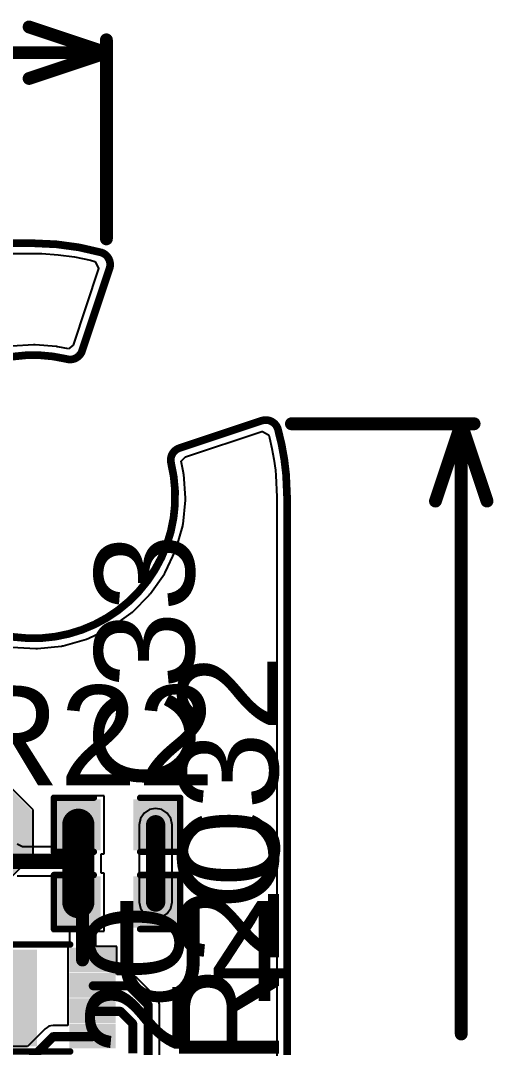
# Model space of a CAD drawing. Header units: millimetres. Extents: x -23 to 83, y -38 to 11.
# Drawn here: x 73.23 to 82.55, y -8.85 to 11.4 of the extents above; entities that cross this region are included whole.
import ezdxf

# ---------------------------------------------------------------- set-up
doc = ezdxf.new("R2010")
doc.units = ezdxf.units.MM
for name, color, linetype in [('BottomLayer', 5, 'Continuous'), ('BottomPaste', 16, 'Continuous'), ('BottomSolder', 6, 'Continuous'), ('Mechanical1', 6, 'Continuous'), ('Mechanical2', 216, 'Continuous'), ('TopLayer', 1, 'Continuous'), ('TopOverlay', 2, 'Continuous'), ('TopPaste', 8, 'Continuous'), ('TopSolder', 216, 'Continuous')]:
    doc.layers.add(name, color=color, linetype=linetype)
doc.styles.add('Arial', font='', dxfattribs={"height": 0.2})
doc.styles.get('Arial').set_extended_font_data('Arial')

# ---------------------------------------------------------------- blocks, each defined once
blk = doc.blocks.new('CAP_0603_43')
at = {"layer": 'TopLayer'}
for points in [[(-0.381, 0.445), (-0.381, -0.445), (-1.143, -0.445), (-1.143, 0.445)], [(1.143, 0.445), (1.143, -0.445), (0.381, -0.445), (0.381, 0.445)]]:
    blk.add_hatch(color=1, dxfattribs=at).paths.add_polyline_path(points)
at = {"layer": 'TopPaste'}
for points in [[(-0.381, 0.445), (-0.381, -0.445), (-1.143, -0.445), (-1.143, 0.445)], [(1.143, 0.445), (1.143, -0.445), (0.381, -0.445), (0.381, 0.445)]]:
    blk.add_hatch(color=8, dxfattribs=at).paths.add_polyline_path(points)
at = {"layer": 'TopSolder'}
for points in [[(-0.321, 0.504), (-0.321, -0.504), (-1.203, -0.504), (-1.203, 0.504)], [(1.203, 0.504), (1.203, -0.504), (0.321, -0.504), (0.321, 0.504)]]:
    blk.add_hatch(color=216, dxfattribs=at).paths.add_polyline_path(points)
at = {"layer": 'TopOverlay', "const_width": 0.127}
for points in [[(-1.245, 0.533), (-1.245, -0.533)], [(-0.457, 0.533), (-1.245, 0.533)], [(1.245, 0.533), (0.457, 0.533)], [(1.245, 0.533), (1.245, -0.533)], [(-0.457, -0.533), (-1.245, -0.533)], [(1.245, -0.533), (0.457, -0.533)]]:
    blk.add_lwpolyline(points, dxfattribs=at)
at = {"layer": 'TopOverlay', "const_width": 0.0635}
for points in [[(-1.276, 0.533, 1), (-1.213, 0.533, 1)], [(-1.276, 0.533, 1), (-1.213, 0.533, 1)], [(-0.489, 0.533, 1), (-0.425, 0.533, 1)], [(0.425, 0.533, 1), (0.489, 0.533, 1)], [(1.213, 0.533, 1), (1.276, 0.533, 1)], [(1.213, 0.533, 1), (1.276, 0.533, 1)], [(-1.276, -0.533, 1), (-1.213, -0.533, 1)], [(-1.276, -0.533, 1), (-1.213, -0.533, 1)], [(-0.489, -0.533, 1), (-0.425, -0.533, 1)], [(0.425, -0.533, 1), (0.489, -0.533, 1)], [(1.213, -0.533, 1), (1.276, -0.533, 1)], [(1.213, -0.533, 1), (1.276, -0.533, 1)]]:
    blk.add_lwpolyline(points, format="xyb", close=True, dxfattribs=at)
blk = doc.blocks.new('C___0603_44')
at = {"layer": 'TopLayer'}
for points in [[(-0.381, 0.445), (-0.381, -0.445), (-1.143, -0.445), (-1.143, 0.445)], [(1.143, 0.445), (1.143, -0.445), (0.381, -0.445), (0.381, 0.445)]]:
    blk.add_hatch(color=1, dxfattribs=at).paths.add_polyline_path(points)
at = {"layer": 'TopPaste'}
for points in [[(-0.381, 0.445), (-0.381, -0.445), (-1.143, -0.445), (-1.143, 0.445)], [(1.143, 0.445), (1.143, -0.445), (0.381, -0.445), (0.381, 0.445)]]:
    blk.add_hatch(color=8, dxfattribs=at).paths.add_polyline_path(points)
at = {"layer": 'TopSolder'}
for points in [[(-0.321, 0.504), (-0.321, -0.504), (-1.203, -0.504), (-1.203, 0.504)], [(1.203, 0.504), (1.203, -0.504), (0.321, -0.504), (0.321, 0.504)]]:
    blk.add_hatch(color=216, dxfattribs=at).paths.add_polyline_path(points)
at = {"layer": 'TopOverlay', "const_width": 0.127}
for points in [[(-1.245, 0.533), (-1.245, -0.533)], [(-0.457, 0.533), (-1.245, 0.533)], [(1.245, 0.533), (0.457, 0.533)], [(1.245, 0.533), (1.245, -0.533)], [(-0.457, -0.533), (-1.245, -0.533)], [(1.245, -0.533), (0.457, -0.533)]]:
    blk.add_lwpolyline(points, dxfattribs=at)
at = {"layer": 'TopOverlay', "const_width": 0.0635}
for points in [[(-1.276, 0.533, 1), (-1.213, 0.533, 1)], [(-1.276, 0.533, 1), (-1.213, 0.533, 1)], [(-0.489, 0.533, 1), (-0.425, 0.533, 1)], [(0.425, 0.533, 1), (0.489, 0.533, 1)], [(1.213, 0.533, 1), (1.276, 0.533, 1)], [(1.213, 0.533, 1), (1.276, 0.533, 1)], [(-1.276, -0.533, 1), (-1.213, -0.533, 1)], [(-1.276, -0.533, 1), (-1.213, -0.533, 1)], [(-0.489, -0.533, 1), (-0.425, -0.533, 1)], [(0.425, -0.533, 1), (0.489, -0.533, 1)], [(1.213, -0.533, 1), (1.276, -0.533, 1)], [(1.213, -0.533, 1), (1.276, -0.533, 1)]]:
    blk.add_lwpolyline(points, format="xyb", close=True, dxfattribs=at)
blk = doc.blocks.new('T__________B_71')
at = {"layer": 'BottomLayer'}
blk.add_hatch(color=5, dxfattribs=at).paths.add_polyline_path([(0.381, 0.762), (-0.381, 0.762), (-0.762, 0.381), (-0.762, -0.381), (-0.381, -0.762), (0.381, -0.762), (0.762, -0.381), (0.762, 0.381)])
at = {"layer": 'BottomPaste'}
blk.add_hatch(color=16, dxfattribs=at).paths.add_polyline_path([(0.381, 0.762), (-0.381, 0.762), (-0.762, 0.381), (-0.762, -0.381), (-0.381, -0.762), (0.381, -0.762), (0.762, -0.381), (0.762, 0.381)])
at = {"layer": 'BottomSolder'}
blk.add_hatch(color=6, dxfattribs=at).paths.add_polyline_path([(0.4318, 0.8636), (-0.4318, 0.8636), (-0.8636, 0.4318), (-0.8636, -0.4318), (-0.4318, -0.8636), (0.4318, -0.8636), (0.8636, -0.4318), (0.8636, 0.4318)])
blk = doc.blocks.new('8_USON__2X3__122')
at = {"layer": 'TopLayer'}
for points in [[(-0.356, 0.14), (0.356, 0.14), (0.356, -0.14), (-0.356, -0.14)], [(1.198, 0.1), (1.498, 0.1), (1.498, -1.6), (1.198, -1.6)], [(2.34, 0.14), (3.051, 0.14), (3.051, -0.14), (2.34, -0.14)], [(-0.356, -0.36), (0.356, -0.36), (0.356, -0.64), (-0.356, -0.64)], [(2.34, -0.36), (3.051, -0.36), (3.051, -0.64), (2.34, -0.64)], [(-0.356, -0.86), (0.356, -0.86), (0.356, -1.14), (-0.356, -1.14)], [(2.34, -0.86), (3.051, -0.86), (3.051, -1.14), (2.34, -1.14)], [(-0.356, -1.36), (0.356, -1.36), (0.356, -1.64), (-0.356, -1.64)], [(2.34, -1.36), (3.051, -1.36), (3.051, -1.64), (2.34, -1.64)]]:
    blk.add_hatch(color=1, dxfattribs=at).paths.add_polyline_path(points)
at = {"layer": 'TopPaste'}
for points in [[(-0.356, 0.14), (0.356, 0.14), (0.356, -0.14), (-0.356, -0.14)], [(1.198, 0.1), (1.498, 0.1), (1.498, -1.6), (1.198, -1.6)], [(2.34, 0.14), (3.051, 0.14), (3.051, -0.14), (2.34, -0.14)], [(-0.356, -0.36), (0.356, -0.36), (0.356, -0.64), (-0.356, -0.64)], [(2.34, -0.36), (3.051, -0.36), (3.051, -0.64), (2.34, -0.64)], [(-0.356, -0.86), (0.356, -0.86), (0.356, -1.14), (-0.356, -1.14)], [(2.34, -0.86), (3.051, -0.86), (3.051, -1.14), (2.34, -1.14)], [(-0.356, -1.36), (0.356, -1.36), (0.356, -1.64), (-0.356, -1.64)], [(2.34, -1.36), (3.051, -1.36), (3.051, -1.64), (2.34, -1.64)]]:
    blk.add_hatch(color=8, dxfattribs=at).paths.add_polyline_path(points)
at = {"layer": 'TopSolder'}
for points in [[(-0.457, 0.242), (0.457, 0.242), (0.457, -0.242), (-0.457, -0.242)], [(2.238, 0.242), (3.152, 0.242), (3.152, -0.242), (2.238, -0.242)], [(1.096, 0.202), (1.599, 0.202), (1.599, -1.702), (1.096, -1.702)], [(-0.457, -0.258), (0.457, -0.258), (0.457, -0.742), (-0.457, -0.742)], [(2.238, -0.258), (3.152, -0.258), (3.152, -0.742), (2.238, -0.742)], [(-0.457, -0.758), (0.457, -0.758), (0.457, -1.242), (-0.457, -1.242)], [(2.238, -0.758), (3.152, -0.758), (3.152, -1.242), (2.238, -1.242)], [(-0.457, -1.258), (0.457, -1.258), (0.457, -1.742), (-0.457, -1.742)], [(2.238, -1.258), (3.152, -1.258), (3.152, -1.742), (2.238, -1.742)]]:
    blk.add_hatch(color=216, dxfattribs=at).paths.add_polyline_path(points)
at = {"layer": 'TopOverlay'}
for points, const_width in [([(-0.69, 0.152), (-0.563, 0.025)], 0.2), ([(-0.69, -0.102), (-0.69, 0.152)], 0.2), ([(0.352, 0.305), (2.257, 0.305)], 0.127), ([(-0.69, -0.102), (-0.563, 0.025)], 0.2), ([(0.352, -1.805), (2.257, -1.805)], 0.127)]:
    blk.add_lwpolyline(points, dxfattribs=dict(at, const_width=const_width))
for points, const_width in [([(-0.74, 0.152, 1), (-0.64, 0.152, 1)], 0.1), ([(-0.74, 0.152, 1), (-0.64, 0.152, 1)], 0.1), ([(0.32, 0.305, 1), (0.383, 0.305, 1)], 0.0635), ([(2.225, 0.305, 1), (2.288, 0.305, 1)], 0.0635), ([(-0.613, 0.025, 1), (-0.513, 0.025, 1)], 0.1), ([(-0.613, 0.025, 1), (-0.513, 0.025, 1)], 0.1), ([(-0.74, -0.102, 1), (-0.64, -0.102, 1)], 0.1), ([(-0.74, -0.102, 1), (-0.64, -0.102, 1)], 0.1), ([(0.32, -1.805, 1), (0.383, -1.805, 1)], 0.0635), ([(2.225, -1.805, 1), (2.288, -1.805, 1)], 0.0635)]:
    blk.add_lwpolyline(points, format="xyb", close=True, dxfattribs=dict(at, const_width=const_width))

msp = doc.modelspace()

# ---------------------------------------------------------------- linework, layer by layer
at = {"layer": 'BottomLayer'}
for p, q in [((14.393, 6.808), (73.481, 6.808)), ((73.481, 6.808), (73.644, 6.808)), ((73.644, 6.808), (73.968, 6.785)), ((73.968, 6.785), (74.29, 6.742)), ((74.29, 6.742), (74.609, 6.676)), ((74.766, 6.514), (74.263, 5.004)), ((74.609, 6.676), (74.693, 6.652)), ((74.693, 6.652), (74.699, 6.647)), ((74.699, 6.647), (74.766, 6.517)), ((74.766, 6.517), (74.766, 6.514)), ((73.481, 5.009), (73.056, 4.979)), ((73.497, 5.007), (73.481, 5.009)), ((73.512, 5.009), (73.497, 5.007)), ((73.937, 4.974), (73.512, 5.009)), ((73.948, 4.971), (73.937, 4.974)), ((73.96, 4.971), (73.948, 4.971)), ((74.169, 4.929), (73.96, 4.971)), ((74.263, 5.004), (74.169, 4.929)), ((76.482, 2.796), (77.985, 3.297)), ((77.985, 3.297), (77.996, 3.296)), ((77.996, 3.296), (78.117, 3.229)), ((78.117, 3.229), (78.122, 3.223)), ((78.122, 3.223), (78.135, 3.176)), ((78.135, 3.176), (78.183, 2.965)), ((78.183, 2.965), (78.221, 2.752)), ((76.395, 2.714), (76.482, 2.796)), ((76.442, 2.481), (76.395, 2.714)), ((78.221, 2.752), (78.25, 2.537)), ((76.442, 2.468), (76.442, 2.481)), ((76.445, 2.455), (76.442, 2.468)), ((76.478, 1.981), (76.445, 2.455)), ((78.25, 2.537), (78.259, 2.433)), ((78.259, 2.433), (78.277, 2.007)), ((76.43, 1.473), (76.478, 1.946)), ((76.476, 1.963), (76.478, 1.981)), ((76.478, 1.946), (76.476, 1.963)), ((78.277, 2.007), (78.277, -11.117)), ((76.296, 0.981), (76.423, 1.439)), ((76.423, 1.439), (76.425, 1.456)), ((76.425, 1.456), (76.43, 1.473)), ((76.08, 0.519), (76.283, 0.948)), ((76.283, 0.948), (76.288, 0.965)), ((76.288, 0.965), (76.296, 0.981)), ((75.789, 0.099), (76.063, 0.489)), ((76.063, 0.489), (76.07, 0.505)), ((76.07, 0.505), (76.08, 0.519)), ((75.432, -0.264), (75.767, 0.073)), ((75.767, 0.073), (75.777, 0.087)), ((75.777, 0.087), (75.789, 0.099)), ((75.018, -0.562), (75.405, -0.287)), ((75.405, -0.287), (75.417, -0.274)), ((75.417, -0.274), (75.432, -0.264)), ((74.559, -0.785), (74.988, -0.58)), ((74.988, -0.58), (75.002, -0.569)), ((75.002, -0.569), (75.018, -0.562)), ((74.069, -0.927), (74.526, -0.798)), ((74.526, -0.798), (74.542, -0.79)), ((74.542, -0.79), (74.559, -0.785)), ((73.053, -0.955), (73.528, -0.985)), ((73.528, -0.985), (73.545, -0.983)), ((73.545, -0.983), (73.562, -0.985)), ((73.562, -0.985), (74.035, -0.934)), ((74.035, -0.934), (74.052, -0.929)), ((74.052, -0.929), (74.069, -0.927)), ((73.477, -4.168), (73.033, -3.724)), ((73.477, -5.057), (73.477, -4.168)), ((73.033, -5.502), (73.477, -5.057))]:
    msp.add_line(p, q, dxfattribs=at)
at = {"layer": 'Mechanical1', "const_width": 0.254}
for points in [[(73.396, 11.278), (74.92, 10.77)], [(74.92, 7.098), (74.92, 11.024)], [(35.337, 10.77), (74.92, 10.77)], [(73.396, 10.262), (74.92, 10.77)], [(78.567, 3.45), (82.169, 3.45)], [(81.407, 1.926), (81.915, 3.45)], [(81.915, 3.45), (82.423, 1.926)], [(81.915, -8.588), (81.915, 3.45)]]:
    msp.add_lwpolyline(points, dxfattribs=at)
at = {"layer": 'Mechanical1', "const_width": 0.127}
for points in [[(73.332, 11.278, 1), (73.459, 11.278, 1)], [(74.856, 11.024, 1), (74.983, 11.024, 1)], [(74.856, 10.77, 1), (74.983, 10.77, 1)], [(74.856, 10.77, 1), (74.983, 10.77, 1)], [(74.856, 10.77, 1), (74.983, 10.77, 1)], [(73.332, 10.262, 1), (73.459, 10.262, 1)], [(74.856, 7.098, 1), (74.983, 7.098, 1)], [(78.504, 3.45, 1), (78.631, 3.45, 1)], [(81.852, 3.45, 1), (81.978, 3.45, 1)], [(81.852, 3.45, 1), (81.978, 3.45, 1)], [(81.852, 3.45, 1), (81.978, 3.45, 1)], [(82.105, 3.45, 1), (82.232, 3.45, 1)], [(81.343, 1.926, 1), (81.471, 1.926, 1)], [(82.359, 1.926, 1), (82.486, 1.926, 1)], [(81.852, -8.588, 1), (81.978, -8.588, 1)]]:
    msp.add_lwpolyline(points, format="xyb", close=True, dxfattribs=at)
at = {"layer": 'Mechanical2', "const_width": 0.152}
for points in [[(-16.519, 7.011), (73.481, 7.011)], [(74.44, 4.889), (74.98, 6.511)], [(74.13, 4.729), (74.15, 4.724)], [(76.359, 2.97), (77.981, 3.511)], [(78.462, 2.447), (78.481, 2.011)], [(78.481, -32.989), (78.481, 2.011)]]:
    msp.add_lwpolyline(points, dxfattribs=at)
at = {"layer": 'Mechanical2', "const_width": 0.0762}
for points in [[(73.443, 7.011, 1), (73.519, 7.011, 1)], [(73.443, 7.011, 1), (73.519, 7.011, 1)], [(74.782, 6.829, 1), (74.858, 6.829, 1)], [(74.782, 6.829, 1), (74.858, 6.829, 1)], [(74.942, 6.511, 1), (75.018, 6.511, 1)], [(74.942, 6.511, 1), (75.018, 6.511, 1)], [(74.402, 4.889, 1), (74.478, 4.889, 1)], [(74.402, 4.889, 1), (74.478, 4.889, 1)], [(74.092, 4.729, 1), (74.168, 4.729, 1)], [(74.092, 4.729, 1), (74.168, 4.729, 1)], [(74.112, 4.724, 1), (74.188, 4.724, 1)], [(74.112, 4.724, 1), (74.188, 4.724, 1)], [(77.943, 3.511, 1), (78.019, 3.511, 1)], [(77.943, 3.511, 1), (78.019, 3.511, 1)], [(78.265, 3.335, 1), (78.341, 3.335, 1)], [(78.265, 3.335, 1), (78.341, 3.335, 1)], [(76.321, 2.97, 1), (76.397, 2.97, 1)], [(76.321, 2.97, 1), (76.397, 2.97, 1)], [(76.157, 2.674, 1), (76.234, 2.674, 1)], [(76.157, 2.674, 1), (76.234, 2.674, 1)], [(78.424, 2.447, 1), (78.5, 2.447, 1)], [(78.424, 2.447, 1), (78.5, 2.447, 1)], [(78.443, 2.011, 1), (78.519, 2.011, 1)], [(78.443, 2.011, 1), (78.519, 2.011, 1)]]:
    msp.add_lwpolyline(points, format="xyb", close=True, dxfattribs=at)
at = {"layer": 'Mechanical2', "const_width": 0.152}
for points in [[(73.481, 7.011, -0.067878), (74.82, 6.829)], [(74.82, 6.829, -0.418187), (74.98, 6.511)], [(72.598, -0.639, -0.957292), (74.13, 4.729)], [(74.44, 4.889, -0.382596), (74.15, 4.724)], [(77.981, 3.511, -0.436018), (78.303, 3.335)], [(78.303, 3.335, -0.045205), (78.462, 2.447)], [(76.195, 2.674, -0.389655), (76.359, 2.97)], [(76.195, 2.674, -0.560882), (72.832, -0.706)]]:
    msp.add_lwpolyline(points, format="xyb", dxfattribs=at)
at = {"layer": 'TopLayer'}
for p, q in [((67.504, 6.808), (73.481, 6.808)), ((73.481, 6.808), (73.644, 6.808)), ((73.644, 6.808), (73.968, 6.785)), ((73.968, 6.785), (74.29, 6.742)), ((74.29, 6.742), (74.609, 6.676)), ((74.766, 6.514), (74.263, 5.004)), ((74.609, 6.676), (74.693, 6.652)), ((74.693, 6.652), (74.699, 6.647)), ((74.699, 6.647), (74.766, 6.517)), ((74.766, 6.517), (74.766, 6.514)), ((73.481, 5.009), (73.056, 4.979)), ((73.497, 5.007), (73.481, 5.009)), ((73.512, 5.009), (73.497, 5.007)), ((73.937, 4.974), (73.512, 5.009)), ((73.948, 4.971), (73.937, 4.974)), ((73.96, 4.971), (73.948, 4.971)), ((74.169, 4.929), (73.96, 4.971)), ((74.263, 5.004), (74.169, 4.929)), ((76.482, 2.796), (77.985, 3.297)), ((77.985, 3.297), (77.996, 3.296)), ((77.996, 3.296), (78.117, 3.229)), ((78.117, 3.229), (78.122, 3.223)), ((78.122, 3.223), (78.135, 3.176)), ((78.135, 3.176), (78.183, 2.965)), ((78.183, 2.965), (78.221, 2.752)), ((76.395, 2.714), (76.482, 2.796)), ((76.442, 2.481), (76.395, 2.714)), ((78.221, 2.752), (78.25, 2.537)), ((76.442, 2.468), (76.442, 2.481)), ((76.445, 2.455), (76.442, 2.468)), ((76.478, 1.981), (76.445, 2.455)), ((78.25, 2.537), (78.259, 2.433)), ((78.259, 2.433), (78.277, 2.007)), ((76.43, 1.473), (76.478, 1.946)), ((76.476, 1.963), (76.478, 1.981)), ((76.478, 1.946), (76.476, 1.963)), ((78.277, 2.007), (78.277, -11.117)), ((76.296, 0.981), (76.423, 1.439)), ((76.423, 1.439), (76.425, 1.456)), ((76.425, 1.456), (76.43, 1.473)), ((76.08, 0.519), (76.283, 0.948)), ((76.283, 0.948), (76.288, 0.965)), ((76.288, 0.965), (76.296, 0.981)), ((75.789, 0.099), (76.063, 0.489)), ((76.063, 0.489), (76.07, 0.505)), ((76.07, 0.505), (76.08, 0.519)), ((75.432, -0.264), (75.767, 0.073)), ((75.767, 0.073), (75.777, 0.087)), ((75.777, 0.087), (75.789, 0.099)), ((75.018, -0.562), (75.405, -0.287)), ((75.405, -0.287), (75.417, -0.274)), ((75.417, -0.274), (75.432, -0.264)), ((74.559, -0.785), (74.988, -0.58)), ((74.988, -0.58), (75.002, -0.569)), ((75.002, -0.569), (75.018, -0.562)), ((74.069, -0.927), (74.526, -0.798)), ((74.526, -0.798), (74.542, -0.79)), ((74.542, -0.79), (74.559, -0.785)), ((73.053, -0.955), (73.528, -0.985)), ((73.528, -0.985), (73.545, -0.983)), ((73.545, -0.983), (73.562, -0.985)), ((73.562, -0.985), (74.035, -0.934)), ((74.035, -0.934), (74.052, -0.929)), ((74.052, -0.929), (74.069, -0.927)), ((74.874, -3.889), (73.858, -3.889)), ((73.858, -3.889), (73.858, -4.897)), ((74.874, -5.032), (74.874, -3.889)), ((75.661, -4.232), (75.591, -4.337)), ((75.766, -4.161), (75.661, -4.232)), ((75.89, -4.137), (75.766, -4.161)), ((76.014, -4.161), (75.89, -4.137)), ((76.119, -4.232), (76.014, -4.161)), ((76.189, -4.337), (76.119, -4.232)), ((75.591, -4.337), (75.566, -4.46)), ((76.214, -4.46), (76.189, -4.337)), ((75.566, -4.46), (75.566, -5.984)), ((76.214, -5.984), (76.214, -4.46)), ((73.264, -4.897), (73.16, -4.841)), ((73.858, -4.897), (73.264, -4.897)), ((74.819, -5.413), (74.819, -5.032)), ((74.819, -5.032), (74.874, -5.032)), ((73.16, -5.466), (73.858, -5.466)), ((73.858, -5.466), (73.858, -6.556)), ((74.874, -5.413), (74.819, -5.413)), ((74.874, -6.556), (74.874, -5.413)), ((75.566, -5.984), (75.591, -6.108)), ((76.189, -6.108), (76.214, -5.984)), ((75.591, -6.108), (75.661, -6.213)), ((75.661, -6.213), (75.766, -6.284)), ((76.014, -6.284), (76.119, -6.213)), ((76.119, -6.213), (76.189, -6.108)), ((75.766, -6.284), (75.89, -6.308)), ((75.89, -6.308), (76.014, -6.284)), ((73.858, -6.556), (74.19, -6.556)), ((74.19, -6.556), (74.19, -6.861)), ((74.708, -6.861), (74.708, -6.556)), ((74.708, -6.556), (74.874, -6.556)), ((74.19, -6.861), (74.161, -6.861)), ((74.161, -6.861), (74.161, -7.395)), ((75.126, -6.861), (74.708, -6.861)), ((75.126, -7.416), (75.126, -6.861)), ((74.161, -7.395), (74.161, -8.42)), ((75.365, -7.416), (75.126, -7.416)), ((75.449, -7.432), (75.365, -7.416)), ((75.521, -7.48), (75.449, -7.432)), ((75.898, -7.858), (75.521, -7.48)), ((75.946, -7.929), (75.898, -7.858)), ((75.963, -8.013), (75.946, -7.929)), ((75.963, -9.092), (75.963, -8.013)), ((73.713, -8.484), (73.361, -8.836)), ((73.751, -8.459), (73.713, -8.484)), ((73.784, -8.436), (73.751, -8.459)), ((73.823, -8.429), (73.784, -8.436)), ((73.784, -8.436), (73.784, -8.436)), ((73.784, -8.436), (73.784, -8.436)), ((73.869, -8.42), (73.823, -8.429)), ((74.161, -8.42), (73.869, -8.42)), ((73.361, -8.836), (71.559, -8.836))]:
    msp.add_line(p, q, dxfattribs=at)
for points, const_width in [([(74.366, -5.984), (74.366, -4.46)], 0.635), ([(75.89, -5.984), (75.89, -4.46)], 0.381), ([(71.912, -5.182), (74.216, -5.182)], 0.305), ([(74.366, -5.984), (74.449, -6.067)], 0.254), ([(74.449, -7.128), (74.449, -6.067)], 0.254), ([(74.66, -7.636), (75.365, -7.636)], 0.178), ([(75.365, -7.636), (75.743, -8.013)], 0.178), ([(74.656, -8.14), (75.196, -8.14)], 0.178), ([(75.196, -8.14), (75.438, -8.382)], 0.178), ([(75.743, -8.077), (75.743, -8.013)], 0.178), ([(75.743, -9.042), (75.743, -8.077)], 0.178), ([(75.438, -8.966), (75.438, -8.382)], 0.178), ([(73.453, -9.056), (73.869, -8.64)], 0.178), ([(73.869, -8.64), (74.656, -8.64)], 0.178)]:
    msp.add_lwpolyline(points, dxfattribs=dict(at, const_width=const_width))
for points, const_width in [([(74.207, -4.46, 1), (74.525, -4.46, 1)], 0.318), ([(75.795, -4.46, 1), (75.985, -4.46, 1)], 0.191), ([(74.14, -5.182, 1), (74.292, -5.182, 1)], 0.152), ([(74.207, -5.984, 1), (74.525, -5.984, 1)], 0.318), ([(74.303, -5.984, 1), (74.43, -5.984, 1)], 0.127), ([(75.795, -5.984, 1), (75.985, -5.984, 1)], 0.191), ([(74.385, -6.067, 1), (74.512, -6.067, 1)], 0.127), ([(74.385, -6.067, 1), (74.512, -6.067, 1)], 0.127), ([(74.385, -7.128, 1), (74.512, -7.128, 1)], 0.127), ([(74.615, -7.636, 1), (74.704, -7.636, 1)], 0.0889), ([(75.321, -7.636, 1), (75.41, -7.636, 1)], 0.0889), ([(75.321, -7.636, 1), (75.41, -7.636, 1)], 0.0889), ([(74.612, -8.14, 1), (74.7, -8.14, 1)], 0.0889), ([(75.151, -8.14, 1), (75.24, -8.14, 1)], 0.0889), ([(75.151, -8.14, 1), (75.24, -8.14, 1)], 0.0889), ([(75.698, -8.013, 1), (75.787, -8.013, 1)], 0.0889), ([(75.698, -8.013, 1), (75.787, -8.013, 1)], 0.0889), ([(75.698, -8.077, 1), (75.787, -8.077, 1)], 0.0889), ([(75.698, -8.077, 1), (75.787, -8.077, 1)], 0.0889), ([(75.394, -8.382, 1), (75.482, -8.382, 1)], 0.0889), ([(75.394, -8.382, 1), (75.482, -8.382, 1)], 0.0889), ([(73.824, -8.64, 1), (73.913, -8.64, 1)], 0.0889), ([(73.824, -8.64, 1), (73.913, -8.64, 1)], 0.0889), ([(74.612, -8.64, 1), (74.7, -8.64, 1)], 0.0889)]:
    msp.add_lwpolyline(points, format="xyb", close=True, dxfattribs=dict(at, const_width=const_width))

# ---------------------------------------------------------------- block references
at = {"rotation": 180}
for name, p in [('T__________B_71', (72.588, -4.613)), ('C___0603_44', (75.128, -4.46)), ('CAP_0603_43', (75.128, -5.984))]:
    msp.add_blockref(name, p, dxfattribs=at)
msp.add_blockref('8_USON__2X3__122', (71.949, -7.128))

# ---------------------------------------------------------------- texts
at = {"layer": 'TopOverlay', "style": 'Arial'}
for s, height, p in [('C33', 1.9685, (76.652, -3.767)), ('C32', 1.9685, (78.303, -6.148)), ('R20', 1.9685, (78.321, -9.2)), ('C20', 1.905, (76.429, -10.93))]:
    msp.add_text(s, height=height, rotation=90, dxfattribs=at).set_placement(p)
for s, p in [('R22', (72.008, -3.681)), ('U4', (74.983, -7.934))]:
    msp.add_text(s, height=1.9685, dxfattribs=at).set_placement(p)

doc.saveas('drawing.dxf')
